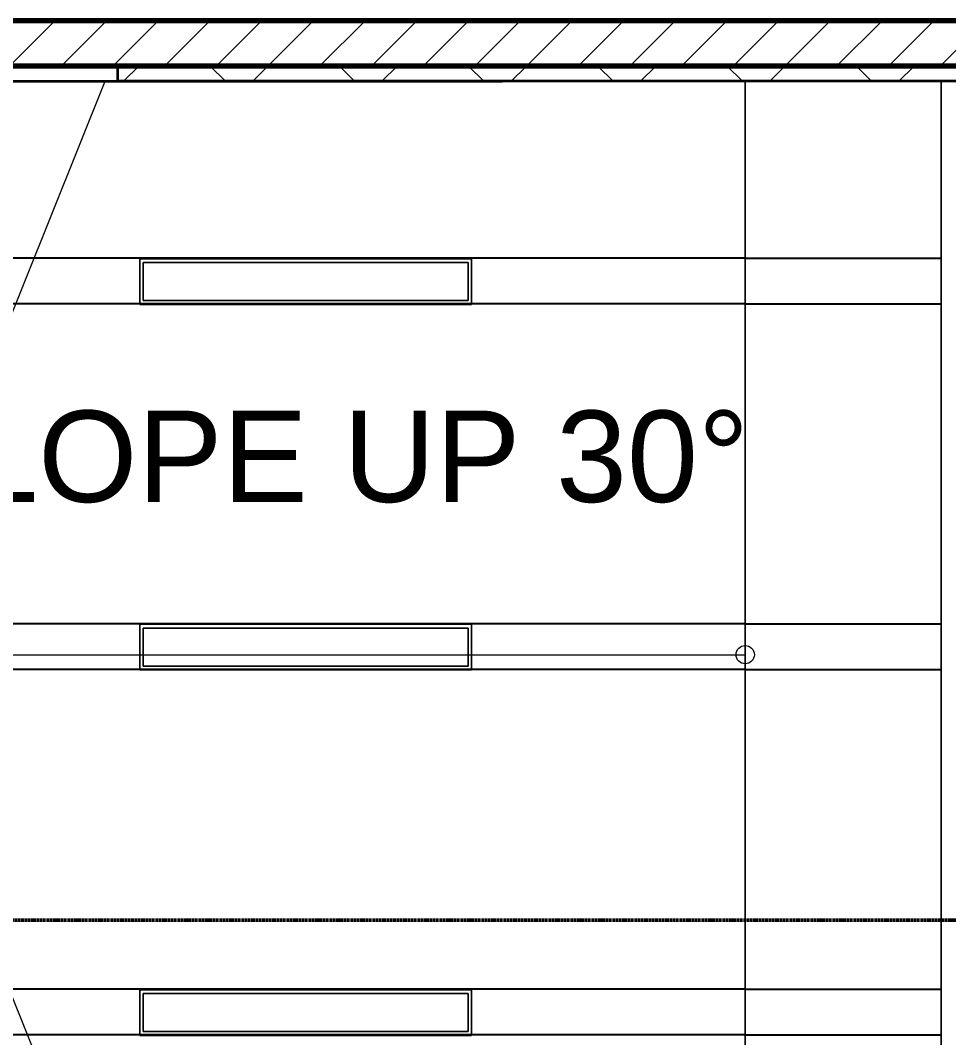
# Model space of a CAD drawing. Header units: millimetres. Extents: x -794868 to -715506, y -16735 to 22434.
# Drawn here: x -765878 to -762831, y 4754 to 8094 of the extents above; entities that cross this region are included whole.
import ezdxf

# ---------------------------------------------------------------- set-up
doc = ezdxf.new("R2010")
doc.units = ezdxf.units.MM
doc.linetypes.add('DPA_Grid _ Level 100', pattern=[10, 5.5, -1.6, 1.3, -1.6])
for name, color, linetype, lineweight in [('A-CLNG', 2, 'Continuous', 9), ('A-CLNG-PATT', 2, 'Continuous', 9), ('A-DETL-GENF', 2, 'Continuous', 9), ('A-WALL', 5, 'Continuous', 35), ('A-WALL-FNSH', 2, 'Continuous', 35), ('A-WALL-PATT', 1, 'Continuous', 35), ('E-LITE-EQPM', 2, 'Continuous', 9), ('G-ANNO-SECL', 3, 'Continuous', 9), ('G-ANNO-TEXT', 3, 'Continuous', 9), ('WALL-E', 2, 'Continuous', 35)]:
    doc.layers.add(name, color=color, linetype=linetype, lineweight=lineweight)
doc.styles.add('Arial_2', font='arial.ttf', dxfattribs={"height": 300})

# ---------------------------------------------------------------- blocks, each defined once
blk = doc.blocks.new('L1_1_FLUORESCENT W DISFUSSER - 1195L x 595W x 85H - 36W-17030651-4262-01 ENLARGED UPPER PLATFORM LEVEL - REFLECTED CEILING PLAN - SHEET 3')
at = {"layer": 'E-LITE-EQPM'}
for p, q in [((-790062.4, 9319), (-790062.4, 9469)), ((-790062.4, 9469), (-788973.8, 9469)), ((-790062.4, 9469), (-790062.4, 9319)), ((-788973.8, 9469), (-790062.4, 9469)), ((-790051.4, 9331.7), (-790051.4, 9456.3)), ((-790051.4, 9456.3), (-788984.8, 9456.3)), ((-788984.8, 9456.3), (-790051.4, 9456.3)), ((-790051.4, 9456.3), (-790051.4, 9331.7)), ((-790051.4, 9456.3), (-790051.4, 9331.7)), ((-788984.8, 9456.3), (-790051.4, 9456.3)), ((-788984.8, 9456.3), (-788984.8, 9331.7)), ((-788984.8, 9331.7), (-788984.8, 9456.3)), ((-788984.8, 9331.7), (-788984.8, 9456.3)), ((-788973.8, 9469), (-788973.8, 9319)), ((-788973.8, 9319), (-788973.8, 9469)), ((-788973.8, 9319), (-790062.4, 9319)), ((-790062.4, 9319), (-788973.8, 9319)), ((-788984.8, 9331.7), (-790051.4, 9331.7)), ((-790051.4, 9331.7), (-788984.8, 9331.7)), ((-790051.4, 9331.7), (-788984.8, 9331.7))]:
    blk.add_line(p, q, dxfattribs=at)
blk = doc.blocks.new('Arrow-Stair_Ramp-Direction _EWP-Down_ - Arrow Stair Line-18595208-4262-01 ENLARGED UPPER PLATFORM LEVEL - REFLECTED CEILING PLAN - SHEET 3')
at = {"layer": 'A-DETL-GENF', "lineweight": 9}
for q in [(1796.3, 2632.5), (-304.8, 750), (1796.6, -1132.5)]:
    blk.add_line((2553.9, 750), q, dxfattribs=at)
blk.add_circle((-304.8, 750), 30, dxfattribs=at)
blk = doc.blocks.new('*U685')
at = {"layer": 'A-CLNG'}
for p, q in [((-18816.2, 550), (-18816.2, 4315)), ((-18816.2, 4315), (-18816.2, 549.8)), ((-18173.4, 4314.9), (-18816.2, 4314.9)), ((-18816.2, 4314.9), (-18816.2, 550)), ((-18816.2, 550), (-18816.2, 4314.9)), ((-18816.2, 4314.9), (-18173.4, 4314.9)), ((-18173.4, 550), (-18173.4, 4314.9)), ((-18173.4, 4314.9), (-18173.4, 550))]:
    blk.add_line(p, q, dxfattribs=at)

msp = doc.modelspace()

# ---------------------------------------------------------------- hatches: boundary and pattern name
at = {"layer": 'A-CLNG-PATT', "lineweight": 25}
h = msp.add_hatch(dxfattribs=at)
h.set_pattern_fill('FP_8', color=256, style=0, pattern_type=2)
h.set_pattern_definition([(270, (-847673, 6036.5), (-3117.69, -2e-13), [1200, 0]), (270, (-844555.4, 6036.5), (-3117.69, -2e-13), [1200, 0]), (180, (-844555.4, 4911.5), (1e-13, 1200), [3117.69, 0]), (180, (-844555.4, 5961.5), (1e-13, 1200), [3117.69, 0])])
h.paths.add_polyline_path([(-766307.4, 4129), (-763498.6, 4129), (-763498.6, 7894), (-766355, 7894), (-766355, 4129)])
h = msp.add_hatch(dxfattribs=at)
h.set_pattern_fill('FP_13', color=256, style=0, pattern_type=2)
h.set_pattern_definition([(90, (-748294.7, 6036.5), (3600, -2e-13), [1200, 0]), (90, (-751894.7, 6036.5), (3600, -2e-13), [1200, 0]), (0, (-751894.7, 7161.5), (0, -1200), [3600, 0]), (0, (-751894.7, 6111.5), (0, -1200), [3600, 0])])
h.paths.add_polyline_path([(-762855.8, 4129), (-762855.8, 7894), (-763498.6, 7894), (-763498.6, 4129)])
at = {"layer": 'A-WALL-PATT', "lineweight": 9}
h = msp.add_hatch(dxfattribs=at)
h.set_pattern_fill('FP_2', color=256, style=0, pattern_type=2)
h.set_pattern_definition([(45, (0, 0), (-84.852814, 84.852814), [])])
h.paths.add_polyline_path([(-756292.4, 7944), (-756292.4, 8094), (-766357.4, 8094), (-766357.4, 7944), (-756817.1, 7944)])
h.paths.add_polyline_path([(-778842.3, 7944), (-778843.4, 8094), (-780282.4, 8094), (-780282.4, 7944), (-779623.5, 7944)])
h = msp.add_hatch(dxfattribs=at)
h.set_pattern_fill('FP_3', color=256, style=0, pattern_type=2)
h.set_pattern_definition([(45, (0, 0), (-212.13203, 212.13203), []), (135, (0, 0), (-212.13203, -212.13203), [])])
h.paths.add_polyline_path([(-756242.4, 7894), (-756242.4, 7944), (-765557.4, 7944), (-765557.4, 7894), (-756817.1, 7894)])
h.paths.add_polyline_path([(-778842.3, 7894), (-778842.3, 7944), (-780232.4, 7944), (-780232.4, 7894), (-779623.5, 7894)])

# ---------------------------------------------------------------- linework, layer by layer
at = {"layer": 'A-WALL', "color": 7, "lineweight": 70}
for p, q in [((-780232.4, 8094), (-756492.4, 8094)), ((-756292.4, 7944), (-780232.4, 7944))]:
    msp.add_line(p, q, dxfattribs=at)
at = {"layer": 'A-WALL-FNSH', "color": 250}
for p, q in [((-765557.4, 7894), (-765557.4, 7944)), ((-765557.4, 7944), (-756292.4, 7944)), ((-756242.4, 7894), (-765557.4, 7894))]:
    msp.add_line(p, q, dxfattribs=at)
at = {"layer": 'G-ANNO-SECL', "linetype": 'DPA_Grid _ Level 100', "lineweight": 50}
msp.add_line((-792512.5, 5139.9), (-718440.1, 5139.9), dxfattribs=at)
at = {"layer": 'WALL-E'}
for p, q in [((-765557.4, 7944), (-767566.6, 7944)), ((-763695.3, 7944), (-767566.6, 7944)), ((-766305, 7944), (-763695.3, 7944)), ((-767566.6, 7894), (-765557.4, 7894)), ((-767566.6, 7894), (-764295.3, 7894))]:
    msp.add_line(p, q, dxfattribs=at)

# ---------------------------------------------------------------- block references
msp.add_blockref('*U685', (-744682.4, 3579))
at = {"layer": 'A-DETL-GENF', "rotation": 180}
msp.add_blockref('Arrow-Stair_Ramp-Direction _EWP-Down_ - Arrow Stair Line-18595208-4262-01 ENLARGED UPPER PLATFORM LEVEL - REFLECTED CEILING PLAN - SHEET 3', (-763803.4, 6761.5), dxfattribs=at)
at = {"layer": 'E-LITE-EQPM'}
for p in [(24577.2, -2157.5), (24577.2, -3357.5), (24577.2, -4557.5)]:
    msp.add_blockref('L1_1_FLUORESCENT W DISFUSSER - 1195L x 595W x 85H - 36W-17030651-4262-01 ENLARGED UPPER PLATFORM LEVEL - REFLECTED CEILING PLAN - SHEET 3', p, dxfattribs=at)

# ---------------------------------------------------------------- texts
at = {"layer": 'G-ANNO-TEXT', "color": 7, "insert": (-766332.1, 6812.7), "char_height": 300, "width": 3511.391, "attachment_point": 1, "style": 'Arial_2'}
msp.add_mtext('SLOPE UP 30°', dxfattribs=at)

doc.saveas('drawing.dxf')
